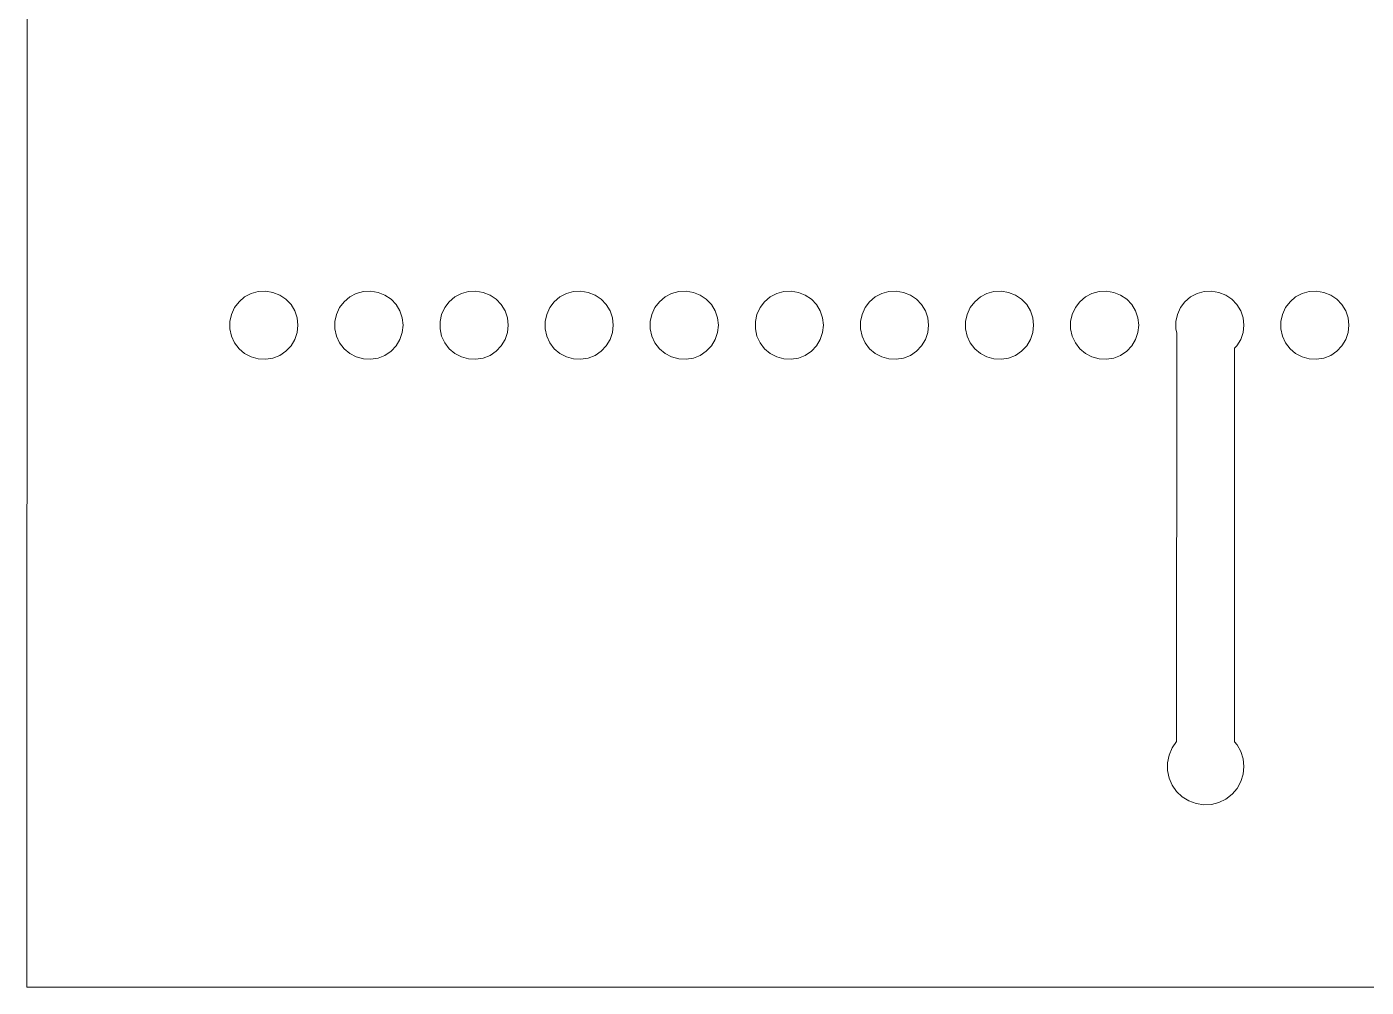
# Model space of a CAD drawing. Header units: millimetres. Extents: x 0.3 to 80.4, y 23.4 to 70.1.
# Drawn here: x 0.34 to 32.71, y 23.41 to 46.63 of the extents above; entities that cross this region are included whole.
import ezdxf

# ---------------------------------------------------------------- set-up
doc = ezdxf.new("R2010")
doc.units = ezdxf.units.MM
doc.header["$MEASUREMENT"] = 0
doc.layers.add('boardoutline', color=7, linetype='Continuous')

msp = doc.modelspace()

# ---------------------------------------------------------------- linework, layer by layer
at = {"layer": 'boardoutline', "color": 250, "lineweight": 20}
for points, knots in [([(0.3531, 70.1469), (0.3531, 70.1469), (80.3531, 70.1469), (80.3531, 70.1469), (80.3531, 70.1469), (80.3531, 23.4109), (80.3531, 23.4109), (80.3531, 23.4109), (0.3531, 23.4109), (0.3531, 23.4109), (0.3531, 23.4109), (0.3379, 23.4109), (0.3379, 23.4109), (0.3379, 23.4109), (0.3531, 70.1469), (0.3531, 70.1469)], [0, 0, 0, 0, 0.2, 0.2, 0.2, 0.4, 0.4, 0.4, 0.6, 0.6, 0.6, 0.8, 0.8, 0.8, 1, 1, 1, 1]), ([(6.8156, 39.7595), (6.8156, 39.7595), (6.8726, 39.5903), (6.8726, 39.5903), (6.8726, 39.5903), (6.8919, 39.4129), (6.8919, 39.4129), (6.8919, 39.4129), (6.8726, 39.2354), (6.8726, 39.2354), (6.8726, 39.2354), (6.8156, 39.0663), (6.8156, 39.0663), (6.8156, 39.0663), (6.7236, 38.9134), (6.7236, 38.9134), (6.7236, 38.9134), (6.6008, 38.7838), (6.6008, 38.7838), (6.6008, 38.7838), (6.4531, 38.6836), (6.4531, 38.6836), (6.4531, 38.6836), (6.2873, 38.6176), (6.2873, 38.6176), (6.2873, 38.6176), (6.1112, 38.5887), (6.1112, 38.5887), (6.1112, 38.5887), (5.933, 38.5984), (5.933, 38.5984), (5.933, 38.5984), (5.761, 38.6461), (5.761, 38.6461), (5.761, 38.6461), (5.6033, 38.7297), (5.6033, 38.7297), (5.6033, 38.7297), (5.4673, 38.8453), (5.4673, 38.8453), (5.4673, 38.8453), (5.3592, 38.9873), (5.3592, 38.9873), (5.3592, 38.9873), (5.2843, 39.1493), (5.2843, 39.1493), (5.2843, 39.1493), (5.2459, 39.3236), (5.2459, 39.3236), (5.2459, 39.3236), (5.2459, 39.5021), (5.2459, 39.5021), (5.2459, 39.5021), (5.2843, 39.6764), (5.2843, 39.6764), (5.2843, 39.6764), (5.3592, 39.8384), (5.3592, 39.8384), (5.3592, 39.8384), (5.4673, 39.9805), (5.4673, 39.9805), (5.4673, 39.9805), (5.6033, 40.0961), (5.6033, 40.0961), (5.6033, 40.0961), (5.761, 40.1797), (5.761, 40.1797), (5.761, 40.1797), (5.933, 40.2274), (5.933, 40.2274), (5.933, 40.2274), (6.1112, 40.2371), (6.1112, 40.2371), (6.1112, 40.2371), (6.2873, 40.2082), (6.2873, 40.2082), (6.2873, 40.2082), (6.4531, 40.1421), (6.4531, 40.1421), (6.4531, 40.1421), (6.6008, 40.042), (6.6008, 40.042), (6.6008, 40.042), (6.7236, 39.9124), (6.7236, 39.9124), (6.7236, 39.9124), (6.8156, 39.7595), (6.8156, 39.7595)], [0, 0, 0, 0, 0.0344828, 0.0344828, 0.0344828, 0.0689655, 0.0689655, 0.0689655, 0.1034483, 0.1034483, 0.1034483, 0.137931, 0.137931, 0.137931, 0.1724138, 0.1724138, 0.1724138, 0.2068966, 0.2068966, 0.2068966, 0.2413793, 0.2413793, 0.2413793, 0.2758621, 0.2758621, 0.2758621, 0.3103448, 0.3103448, 0.3103448, 0.3448276, 0.3448276, 0.3448276, 0.3793103, 0.3793103, 0.3793103, 0.4137931, 0.4137931, 0.4137931, 0.4482759, 0.4482759, 0.4482759, 0.4827586, 0.4827586, 0.4827586, 0.5172414, 0.5172414, 0.5172414, 0.5517241, 0.5517241, 0.5517241, 0.5862069, 0.5862069, 0.5862069, 0.6206897, 0.6206897, 0.6206897, 0.6551724, 0.6551724, 0.6551724, 0.6896552, 0.6896552, 0.6896552, 0.7241379, 0.7241379, 0.7241379, 0.7586207, 0.7586207, 0.7586207, 0.7931034, 0.7931034, 0.7931034, 0.8275862, 0.8275862, 0.8275862, 0.862069, 0.862069, 0.862069, 0.8965517, 0.8965517, 0.8965517, 0.9310345, 0.9310345, 0.9310345, 0.9655172, 0.9655172, 0.9655172, 1, 1, 1, 1]), ([(9.3556, 39.7595), (9.3556, 39.7595), (9.4126, 39.5903), (9.4126, 39.5903), (9.4126, 39.5903), (9.4319, 39.4129), (9.4319, 39.4129), (9.4319, 39.4129), (9.4126, 39.2354), (9.4126, 39.2354), (9.4126, 39.2354), (9.3556, 39.0663), (9.3556, 39.0663), (9.3556, 39.0663), (9.2636, 38.9134), (9.2636, 38.9134), (9.2636, 38.9134), (9.1408, 38.7838), (9.1408, 38.7838), (9.1408, 38.7838), (8.9931, 38.6836), (8.9931, 38.6836), (8.9931, 38.6836), (8.8273, 38.6176), (8.8273, 38.6176), (8.8273, 38.6176), (8.6512, 38.5887), (8.6512, 38.5887), (8.6512, 38.5887), (8.473, 38.5984), (8.473, 38.5984), (8.473, 38.5984), (8.301, 38.6461), (8.301, 38.6461), (8.301, 38.6461), (8.1433, 38.7297), (8.1433, 38.7297), (8.1433, 38.7297), (8.0073, 38.8453), (8.0073, 38.8453), (8.0073, 38.8453), (7.8992, 38.9873), (7.8992, 38.9873), (7.8992, 38.9873), (7.8243, 39.1493), (7.8243, 39.1493), (7.8243, 39.1493), (7.7859, 39.3236), (7.7859, 39.3236), (7.7859, 39.3236), (7.7859, 39.5021), (7.7859, 39.5021), (7.7859, 39.5021), (7.8243, 39.6764), (7.8243, 39.6764), (7.8243, 39.6764), (7.8992, 39.8384), (7.8992, 39.8384), (7.8992, 39.8384), (8.0073, 39.9805), (8.0073, 39.9805), (8.0073, 39.9805), (8.1433, 40.0961), (8.1433, 40.0961), (8.1433, 40.0961), (8.301, 40.1797), (8.301, 40.1797), (8.301, 40.1797), (8.473, 40.2274), (8.473, 40.2274), (8.473, 40.2274), (8.6512, 40.2371), (8.6512, 40.2371), (8.6512, 40.2371), (8.8273, 40.2082), (8.8273, 40.2082), (8.8273, 40.2082), (8.9931, 40.1421), (8.9931, 40.1421), (8.9931, 40.1421), (9.1408, 40.042), (9.1408, 40.042), (9.1408, 40.042), (9.2636, 39.9124), (9.2636, 39.9124), (9.2636, 39.9124), (9.3556, 39.7595), (9.3556, 39.7595)], [0, 0, 0, 0, 0.0344828, 0.0344828, 0.0344828, 0.0689655, 0.0689655, 0.0689655, 0.1034483, 0.1034483, 0.1034483, 0.137931, 0.137931, 0.137931, 0.1724138, 0.1724138, 0.1724138, 0.2068966, 0.2068966, 0.2068966, 0.2413793, 0.2413793, 0.2413793, 0.2758621, 0.2758621, 0.2758621, 0.3103448, 0.3103448, 0.3103448, 0.3448276, 0.3448276, 0.3448276, 0.3793103, 0.3793103, 0.3793103, 0.4137931, 0.4137931, 0.4137931, 0.4482759, 0.4482759, 0.4482759, 0.4827586, 0.4827586, 0.4827586, 0.5172414, 0.5172414, 0.5172414, 0.5517241, 0.5517241, 0.5517241, 0.5862069, 0.5862069, 0.5862069, 0.6206897, 0.6206897, 0.6206897, 0.6551724, 0.6551724, 0.6551724, 0.6896552, 0.6896552, 0.6896552, 0.7241379, 0.7241379, 0.7241379, 0.7586207, 0.7586207, 0.7586207, 0.7931034, 0.7931034, 0.7931034, 0.8275862, 0.8275862, 0.8275862, 0.862069, 0.862069, 0.862069, 0.8965517, 0.8965517, 0.8965517, 0.9310345, 0.9310345, 0.9310345, 0.9655172, 0.9655172, 0.9655172, 1, 1, 1, 1]), ([(11.8956, 39.7595), (11.8956, 39.7595), (11.9526, 39.5903), (11.9526, 39.5903), (11.9526, 39.5903), (11.9719, 39.4129), (11.9719, 39.4129), (11.9719, 39.4129), (11.9526, 39.2354), (11.9526, 39.2354), (11.9526, 39.2354), (11.8956, 39.0663), (11.8956, 39.0663), (11.8956, 39.0663), (11.8036, 38.9134), (11.8036, 38.9134), (11.8036, 38.9134), (11.6809, 38.7838), (11.6809, 38.7838), (11.6809, 38.7838), (11.5331, 38.6836), (11.5331, 38.6836), (11.5331, 38.6836), (11.3673, 38.6176), (11.3673, 38.6176), (11.3673, 38.6176), (11.1912, 38.5887), (11.1912, 38.5887), (11.1912, 38.5887), (11.013, 38.5984), (11.013, 38.5984), (11.013, 38.5984), (10.841, 38.6461), (10.841, 38.6461), (10.841, 38.6461), (10.6833, 38.7297), (10.6833, 38.7297), (10.6833, 38.7297), (10.5473, 38.8453), (10.5473, 38.8453), (10.5473, 38.8453), (10.4393, 38.9873), (10.4393, 38.9873), (10.4393, 38.9873), (10.3643, 39.1493), (10.3643, 39.1493), (10.3643, 39.1493), (10.3259, 39.3236), (10.3259, 39.3236), (10.3259, 39.3236), (10.3259, 39.5021), (10.3259, 39.5021), (10.3259, 39.5021), (10.3643, 39.6764), (10.3643, 39.6764), (10.3643, 39.6764), (10.4393, 39.8384), (10.4393, 39.8384), (10.4393, 39.8384), (10.5473, 39.9805), (10.5473, 39.9805), (10.5473, 39.9805), (10.6833, 40.0961), (10.6833, 40.0961), (10.6833, 40.0961), (10.841, 40.1797), (10.841, 40.1797), (10.841, 40.1797), (11.013, 40.2274), (11.013, 40.2274), (11.013, 40.2274), (11.1912, 40.2371), (11.1912, 40.2371), (11.1912, 40.2371), (11.3673, 40.2082), (11.3673, 40.2082), (11.3673, 40.2082), (11.5331, 40.1421), (11.5331, 40.1421), (11.5331, 40.1421), (11.6809, 40.042), (11.6809, 40.042), (11.6809, 40.042), (11.8036, 39.9124), (11.8036, 39.9124), (11.8036, 39.9124), (11.8956, 39.7595), (11.8956, 39.7595)], [0, 0, 0, 0, 0.0344828, 0.0344828, 0.0344828, 0.0689655, 0.0689655, 0.0689655, 0.1034483, 0.1034483, 0.1034483, 0.137931, 0.137931, 0.137931, 0.1724138, 0.1724138, 0.1724138, 0.2068966, 0.2068966, 0.2068966, 0.2413793, 0.2413793, 0.2413793, 0.2758621, 0.2758621, 0.2758621, 0.3103448, 0.3103448, 0.3103448, 0.3448276, 0.3448276, 0.3448276, 0.3793103, 0.3793103, 0.3793103, 0.4137931, 0.4137931, 0.4137931, 0.4482759, 0.4482759, 0.4482759, 0.4827586, 0.4827586, 0.4827586, 0.5172414, 0.5172414, 0.5172414, 0.5517241, 0.5517241, 0.5517241, 0.5862069, 0.5862069, 0.5862069, 0.6206897, 0.6206897, 0.6206897, 0.6551724, 0.6551724, 0.6551724, 0.6896552, 0.6896552, 0.6896552, 0.7241379, 0.7241379, 0.7241379, 0.7586207, 0.7586207, 0.7586207, 0.7931034, 0.7931034, 0.7931034, 0.8275862, 0.8275862, 0.8275862, 0.862069, 0.862069, 0.862069, 0.8965517, 0.8965517, 0.8965517, 0.9310345, 0.9310345, 0.9310345, 0.9655172, 0.9655172, 0.9655172, 1, 1, 1, 1]), ([(14.4356, 39.7595), (14.4356, 39.7595), (14.4926, 39.5903), (14.4926, 39.5903), (14.4926, 39.5903), (14.5119, 39.4129), (14.5119, 39.4129), (14.5119, 39.4129), (14.4926, 39.2354), (14.4926, 39.2354), (14.4926, 39.2354), (14.4356, 39.0663), (14.4356, 39.0663), (14.4356, 39.0663), (14.3436, 38.9134), (14.3436, 38.9134), (14.3436, 38.9134), (14.2209, 38.7838), (14.2209, 38.7838), (14.2209, 38.7838), (14.0731, 38.6836), (14.0731, 38.6836), (14.0731, 38.6836), (13.9073, 38.6176), (13.9073, 38.6176), (13.9073, 38.6176), (13.7312, 38.5887), (13.7312, 38.5887), (13.7312, 38.5887), (13.553, 38.5984), (13.553, 38.5984), (13.553, 38.5984), (13.381, 38.6461), (13.381, 38.6461), (13.381, 38.6461), (13.2233, 38.7297), (13.2233, 38.7297), (13.2233, 38.7297), (13.0873, 38.8453), (13.0873, 38.8453), (13.0873, 38.8453), (12.9793, 38.9873), (12.9793, 38.9873), (12.9793, 38.9873), (12.9043, 39.1493), (12.9043, 39.1493), (12.9043, 39.1493), (12.8659, 39.3236), (12.8659, 39.3236), (12.8659, 39.3236), (12.8659, 39.5021), (12.8659, 39.5021), (12.8659, 39.5021), (12.9043, 39.6764), (12.9043, 39.6764), (12.9043, 39.6764), (12.9793, 39.8384), (12.9793, 39.8384), (12.9793, 39.8384), (13.0873, 39.9805), (13.0873, 39.9805), (13.0873, 39.9805), (13.2233, 40.0961), (13.2233, 40.0961), (13.2233, 40.0961), (13.381, 40.1797), (13.381, 40.1797), (13.381, 40.1797), (13.553, 40.2274), (13.553, 40.2274), (13.553, 40.2274), (13.7312, 40.2371), (13.7312, 40.2371), (13.7312, 40.2371), (13.9073, 40.2082), (13.9073, 40.2082), (13.9073, 40.2082), (14.0731, 40.1421), (14.0731, 40.1421), (14.0731, 40.1421), (14.2209, 40.042), (14.2209, 40.042), (14.2209, 40.042), (14.3436, 39.9124), (14.3436, 39.9124), (14.3436, 39.9124), (14.4356, 39.7595), (14.4356, 39.7595)], [0, 0, 0, 0, 0.0344828, 0.0344828, 0.0344828, 0.0689655, 0.0689655, 0.0689655, 0.1034483, 0.1034483, 0.1034483, 0.137931, 0.137931, 0.137931, 0.1724138, 0.1724138, 0.1724138, 0.2068966, 0.2068966, 0.2068966, 0.2413793, 0.2413793, 0.2413793, 0.2758621, 0.2758621, 0.2758621, 0.3103448, 0.3103448, 0.3103448, 0.3448276, 0.3448276, 0.3448276, 0.3793103, 0.3793103, 0.3793103, 0.4137931, 0.4137931, 0.4137931, 0.4482759, 0.4482759, 0.4482759, 0.4827586, 0.4827586, 0.4827586, 0.5172414, 0.5172414, 0.5172414, 0.5517241, 0.5517241, 0.5517241, 0.5862069, 0.5862069, 0.5862069, 0.6206897, 0.6206897, 0.6206897, 0.6551724, 0.6551724, 0.6551724, 0.6896552, 0.6896552, 0.6896552, 0.7241379, 0.7241379, 0.7241379, 0.7586207, 0.7586207, 0.7586207, 0.7931034, 0.7931034, 0.7931034, 0.8275862, 0.8275862, 0.8275862, 0.862069, 0.862069, 0.862069, 0.8965517, 0.8965517, 0.8965517, 0.9310345, 0.9310345, 0.9310345, 0.9655172, 0.9655172, 0.9655172, 1, 1, 1, 1]), ([(16.9756, 39.7595), (16.9756, 39.7595), (17.0326, 39.5903), (17.0326, 39.5903), (17.0326, 39.5903), (17.0519, 39.4129), (17.0519, 39.4129), (17.0519, 39.4129), (17.0326, 39.2354), (17.0326, 39.2354), (17.0326, 39.2354), (16.9756, 39.0663), (16.9756, 39.0663), (16.9756, 39.0663), (16.8836, 38.9134), (16.8836, 38.9134), (16.8836, 38.9134), (16.7609, 38.7838), (16.7609, 38.7838), (16.7609, 38.7838), (16.6131, 38.6836), (16.6131, 38.6836), (16.6131, 38.6836), (16.4473, 38.6176), (16.4473, 38.6176), (16.4473, 38.6176), (16.2712, 38.5887), (16.2712, 38.5887), (16.2712, 38.5887), (16.093, 38.5984), (16.093, 38.5984), (16.093, 38.5984), (15.921, 38.6461), (15.921, 38.6461), (15.921, 38.6461), (15.7633, 38.7297), (15.7633, 38.7297), (15.7633, 38.7297), (15.6273, 38.8453), (15.6273, 38.8453), (15.6273, 38.8453), (15.5193, 38.9873), (15.5193, 38.9873), (15.5193, 38.9873), (15.4443, 39.1493), (15.4443, 39.1493), (15.4443, 39.1493), (15.406, 39.3236), (15.406, 39.3236), (15.406, 39.3236), (15.406, 39.5021), (15.406, 39.5021), (15.406, 39.5021), (15.4443, 39.6764), (15.4443, 39.6764), (15.4443, 39.6764), (15.5193, 39.8384), (15.5193, 39.8384), (15.5193, 39.8384), (15.6273, 39.9805), (15.6273, 39.9805), (15.6273, 39.9805), (15.7633, 40.0961), (15.7633, 40.0961), (15.7633, 40.0961), (15.921, 40.1797), (15.921, 40.1797), (15.921, 40.1797), (16.093, 40.2274), (16.093, 40.2274), (16.093, 40.2274), (16.2712, 40.2371), (16.2712, 40.2371), (16.2712, 40.2371), (16.4473, 40.2082), (16.4473, 40.2082), (16.4473, 40.2082), (16.6131, 40.1421), (16.6131, 40.1421), (16.6131, 40.1421), (16.7609, 40.042), (16.7609, 40.042), (16.7609, 40.042), (16.8836, 39.9124), (16.8836, 39.9124), (16.8836, 39.9124), (16.9756, 39.7595), (16.9756, 39.7595)], [0, 0, 0, 0, 0.0344828, 0.0344828, 0.0344828, 0.0689655, 0.0689655, 0.0689655, 0.1034483, 0.1034483, 0.1034483, 0.137931, 0.137931, 0.137931, 0.1724138, 0.1724138, 0.1724138, 0.2068966, 0.2068966, 0.2068966, 0.2413793, 0.2413793, 0.2413793, 0.2758621, 0.2758621, 0.2758621, 0.3103448, 0.3103448, 0.3103448, 0.3448276, 0.3448276, 0.3448276, 0.3793103, 0.3793103, 0.3793103, 0.4137931, 0.4137931, 0.4137931, 0.4482759, 0.4482759, 0.4482759, 0.4827586, 0.4827586, 0.4827586, 0.5172414, 0.5172414, 0.5172414, 0.5517241, 0.5517241, 0.5517241, 0.5862069, 0.5862069, 0.5862069, 0.6206897, 0.6206897, 0.6206897, 0.6551724, 0.6551724, 0.6551724, 0.6896552, 0.6896552, 0.6896552, 0.7241379, 0.7241379, 0.7241379, 0.7586207, 0.7586207, 0.7586207, 0.7931034, 0.7931034, 0.7931034, 0.8275862, 0.8275862, 0.8275862, 0.862069, 0.862069, 0.862069, 0.8965517, 0.8965517, 0.8965517, 0.9310345, 0.9310345, 0.9310345, 0.9655172, 0.9655172, 0.9655172, 1, 1, 1, 1]), ([(19.5156, 39.7595), (19.5156, 39.7595), (19.5726, 39.5903), (19.5726, 39.5903), (19.5726, 39.5903), (19.5919, 39.4129), (19.5919, 39.4129), (19.5919, 39.4129), (19.5726, 39.2354), (19.5726, 39.2354), (19.5726, 39.2354), (19.5156, 39.0663), (19.5156, 39.0663), (19.5156, 39.0663), (19.4236, 38.9134), (19.4236, 38.9134), (19.4236, 38.9134), (19.3009, 38.7838), (19.3009, 38.7838), (19.3009, 38.7838), (19.1531, 38.6836), (19.1531, 38.6836), (19.1531, 38.6836), (18.9873, 38.6176), (18.9873, 38.6176), (18.9873, 38.6176), (18.8112, 38.5887), (18.8112, 38.5887), (18.8112, 38.5887), (18.633, 38.5984), (18.633, 38.5984), (18.633, 38.5984), (18.461, 38.6461), (18.461, 38.6461), (18.461, 38.6461), (18.3033, 38.7297), (18.3033, 38.7297), (18.3033, 38.7297), (18.1673, 38.8453), (18.1673, 38.8453), (18.1673, 38.8453), (18.0593, 38.9873), (18.0593, 38.9873), (18.0593, 38.9873), (17.9843, 39.1493), (17.9843, 39.1493), (17.9843, 39.1493), (17.946, 39.3236), (17.946, 39.3236), (17.946, 39.3236), (17.946, 39.5021), (17.946, 39.5021), (17.946, 39.5021), (17.9843, 39.6764), (17.9843, 39.6764), (17.9843, 39.6764), (18.0593, 39.8384), (18.0593, 39.8384), (18.0593, 39.8384), (18.1673, 39.9805), (18.1673, 39.9805), (18.1673, 39.9805), (18.3033, 40.0961), (18.3033, 40.0961), (18.3033, 40.0961), (18.461, 40.1797), (18.461, 40.1797), (18.461, 40.1797), (18.633, 40.2274), (18.633, 40.2274), (18.633, 40.2274), (18.8112, 40.2371), (18.8112, 40.2371), (18.8112, 40.2371), (18.9873, 40.2082), (18.9873, 40.2082), (18.9873, 40.2082), (19.1531, 40.1421), (19.1531, 40.1421), (19.1531, 40.1421), (19.3009, 40.042), (19.3009, 40.042), (19.3009, 40.042), (19.4236, 39.9124), (19.4236, 39.9124), (19.4236, 39.9124), (19.5156, 39.7595), (19.5156, 39.7595)], [0, 0, 0, 0, 0.0344828, 0.0344828, 0.0344828, 0.0689655, 0.0689655, 0.0689655, 0.1034483, 0.1034483, 0.1034483, 0.137931, 0.137931, 0.137931, 0.1724138, 0.1724138, 0.1724138, 0.2068966, 0.2068966, 0.2068966, 0.2413793, 0.2413793, 0.2413793, 0.2758621, 0.2758621, 0.2758621, 0.3103448, 0.3103448, 0.3103448, 0.3448276, 0.3448276, 0.3448276, 0.3793103, 0.3793103, 0.3793103, 0.4137931, 0.4137931, 0.4137931, 0.4482759, 0.4482759, 0.4482759, 0.4827586, 0.4827586, 0.4827586, 0.5172414, 0.5172414, 0.5172414, 0.5517241, 0.5517241, 0.5517241, 0.5862069, 0.5862069, 0.5862069, 0.6206897, 0.6206897, 0.6206897, 0.6551724, 0.6551724, 0.6551724, 0.6896552, 0.6896552, 0.6896552, 0.7241379, 0.7241379, 0.7241379, 0.7586207, 0.7586207, 0.7586207, 0.7931034, 0.7931034, 0.7931034, 0.8275862, 0.8275862, 0.8275862, 0.862069, 0.862069, 0.862069, 0.8965517, 0.8965517, 0.8965517, 0.9310345, 0.9310345, 0.9310345, 0.9655172, 0.9655172, 0.9655172, 1, 1, 1, 1]), ([(22.0556, 39.7595), (22.0556, 39.7595), (22.1126, 39.5903), (22.1126, 39.5903), (22.1126, 39.5903), (22.1319, 39.4129), (22.1319, 39.4129), (22.1319, 39.4129), (22.1126, 39.2354), (22.1126, 39.2354), (22.1126, 39.2354), (22.0556, 39.0663), (22.0556, 39.0663), (22.0556, 39.0663), (21.9636, 38.9134), (21.9636, 38.9134), (21.9636, 38.9134), (21.8409, 38.7838), (21.8409, 38.7838), (21.8409, 38.7838), (21.6931, 38.6836), (21.6931, 38.6836), (21.6931, 38.6836), (21.5273, 38.6176), (21.5273, 38.6176), (21.5273, 38.6176), (21.3512, 38.5887), (21.3512, 38.5887), (21.3512, 38.5887), (21.173, 38.5984), (21.173, 38.5984), (21.173, 38.5984), (21.001, 38.6461), (21.001, 38.6461), (21.001, 38.6461), (20.8433, 38.7297), (20.8433, 38.7297), (20.8433, 38.7297), (20.7073, 38.8453), (20.7073, 38.8453), (20.7073, 38.8453), (20.5993, 38.9873), (20.5993, 38.9873), (20.5993, 38.9873), (20.5243, 39.1493), (20.5243, 39.1493), (20.5243, 39.1493), (20.486, 39.3236), (20.486, 39.3236), (20.486, 39.3236), (20.486, 39.5021), (20.486, 39.5021), (20.486, 39.5021), (20.5243, 39.6764), (20.5243, 39.6764), (20.5243, 39.6764), (20.5993, 39.8384), (20.5993, 39.8384), (20.5993, 39.8384), (20.7073, 39.9805), (20.7073, 39.9805), (20.7073, 39.9805), (20.8433, 40.0961), (20.8433, 40.0961), (20.8433, 40.0961), (21.001, 40.1797), (21.001, 40.1797), (21.001, 40.1797), (21.173, 40.2274), (21.173, 40.2274), (21.173, 40.2274), (21.3512, 40.2371), (21.3512, 40.2371), (21.3512, 40.2371), (21.5273, 40.2082), (21.5273, 40.2082), (21.5273, 40.2082), (21.6931, 40.1421), (21.6931, 40.1421), (21.6931, 40.1421), (21.8409, 40.042), (21.8409, 40.042), (21.8409, 40.042), (21.9636, 39.9124), (21.9636, 39.9124), (21.9636, 39.9124), (22.0556, 39.7595), (22.0556, 39.7595)], [0, 0, 0, 0, 0.0344828, 0.0344828, 0.0344828, 0.0689655, 0.0689655, 0.0689655, 0.1034483, 0.1034483, 0.1034483, 0.137931, 0.137931, 0.137931, 0.1724138, 0.1724138, 0.1724138, 0.2068966, 0.2068966, 0.2068966, 0.2413793, 0.2413793, 0.2413793, 0.2758621, 0.2758621, 0.2758621, 0.3103448, 0.3103448, 0.3103448, 0.3448276, 0.3448276, 0.3448276, 0.3793103, 0.3793103, 0.3793103, 0.4137931, 0.4137931, 0.4137931, 0.4482759, 0.4482759, 0.4482759, 0.4827586, 0.4827586, 0.4827586, 0.5172414, 0.5172414, 0.5172414, 0.5517241, 0.5517241, 0.5517241, 0.5862069, 0.5862069, 0.5862069, 0.6206897, 0.6206897, 0.6206897, 0.6551724, 0.6551724, 0.6551724, 0.6896552, 0.6896552, 0.6896552, 0.7241379, 0.7241379, 0.7241379, 0.7586207, 0.7586207, 0.7586207, 0.7931034, 0.7931034, 0.7931034, 0.8275862, 0.8275862, 0.8275862, 0.862069, 0.862069, 0.862069, 0.8965517, 0.8965517, 0.8965517, 0.9310345, 0.9310345, 0.9310345, 0.9655172, 0.9655172, 0.9655172, 1, 1, 1, 1]), ([(24.5956, 39.7595), (24.5956, 39.7595), (24.6526, 39.5903), (24.6526, 39.5903), (24.6526, 39.5903), (24.6719, 39.4129), (24.6719, 39.4129), (24.6719, 39.4129), (24.6526, 39.2354), (24.6526, 39.2354), (24.6526, 39.2354), (24.5956, 39.0663), (24.5956, 39.0663), (24.5956, 39.0663), (24.5036, 38.9134), (24.5036, 38.9134), (24.5036, 38.9134), (24.3809, 38.7838), (24.3809, 38.7838), (24.3809, 38.7838), (24.2332, 38.6836), (24.2332, 38.6836), (24.2332, 38.6836), (24.0673, 38.6176), (24.0673, 38.6176), (24.0673, 38.6176), (23.8912, 38.5887), (23.8912, 38.5887), (23.8912, 38.5887), (23.713, 38.5984), (23.713, 38.5984), (23.713, 38.5984), (23.541, 38.6461), (23.541, 38.6461), (23.541, 38.6461), (23.3833, 38.7297), (23.3833, 38.7297), (23.3833, 38.7297), (23.2473, 38.8453), (23.2473, 38.8453), (23.2473, 38.8453), (23.1393, 38.9873), (23.1393, 38.9873), (23.1393, 38.9873), (23.0643, 39.1493), (23.0643, 39.1493), (23.0643, 39.1493), (23.026, 39.3236), (23.026, 39.3236), (23.026, 39.3236), (23.026, 39.5021), (23.026, 39.5021), (23.026, 39.5021), (23.0643, 39.6764), (23.0643, 39.6764), (23.0643, 39.6764), (23.1393, 39.8384), (23.1393, 39.8384), (23.1393, 39.8384), (23.2473, 39.9805), (23.2473, 39.9805), (23.2473, 39.9805), (23.3833, 40.0961), (23.3833, 40.0961), (23.3833, 40.0961), (23.541, 40.1797), (23.541, 40.1797), (23.541, 40.1797), (23.713, 40.2274), (23.713, 40.2274), (23.713, 40.2274), (23.8912, 40.2371), (23.8912, 40.2371), (23.8912, 40.2371), (24.0673, 40.2082), (24.0673, 40.2082), (24.0673, 40.2082), (24.2332, 40.1421), (24.2332, 40.1421), (24.2332, 40.1421), (24.3809, 40.042), (24.3809, 40.042), (24.3809, 40.042), (24.5036, 39.9124), (24.5036, 39.9124), (24.5036, 39.9124), (24.5956, 39.7595), (24.5956, 39.7595)], [0, 0, 0, 0, 0.0344828, 0.0344828, 0.0344828, 0.0689655, 0.0689655, 0.0689655, 0.1034483, 0.1034483, 0.1034483, 0.137931, 0.137931, 0.137931, 0.1724138, 0.1724138, 0.1724138, 0.2068966, 0.2068966, 0.2068966, 0.2413793, 0.2413793, 0.2413793, 0.2758621, 0.2758621, 0.2758621, 0.3103448, 0.3103448, 0.3103448, 0.3448276, 0.3448276, 0.3448276, 0.3793103, 0.3793103, 0.3793103, 0.4137931, 0.4137931, 0.4137931, 0.4482759, 0.4482759, 0.4482759, 0.4827586, 0.4827586, 0.4827586, 0.5172414, 0.5172414, 0.5172414, 0.5517241, 0.5517241, 0.5517241, 0.5862069, 0.5862069, 0.5862069, 0.6206897, 0.6206897, 0.6206897, 0.6551724, 0.6551724, 0.6551724, 0.6896552, 0.6896552, 0.6896552, 0.7241379, 0.7241379, 0.7241379, 0.7586207, 0.7586207, 0.7586207, 0.7931034, 0.7931034, 0.7931034, 0.8275862, 0.8275862, 0.8275862, 0.862069, 0.862069, 0.862069, 0.8965517, 0.8965517, 0.8965517, 0.9310345, 0.9310345, 0.9310345, 0.9655172, 0.9655172, 0.9655172, 1, 1, 1, 1]), ([(27.1356, 39.7595), (27.1356, 39.7595), (27.1926, 39.5903), (27.1926, 39.5903), (27.1926, 39.5903), (27.2119, 39.4129), (27.2119, 39.4129), (27.2119, 39.4129), (27.1926, 39.2354), (27.1926, 39.2354), (27.1926, 39.2354), (27.1356, 39.0663), (27.1356, 39.0663), (27.1356, 39.0663), (27.0436, 38.9134), (27.0436, 38.9134), (27.0436, 38.9134), (26.9209, 38.7838), (26.9209, 38.7838), (26.9209, 38.7838), (26.7732, 38.6836), (26.7732, 38.6836), (26.7732, 38.6836), (26.6074, 38.6176), (26.6074, 38.6176), (26.6074, 38.6176), (26.4312, 38.5887), (26.4312, 38.5887), (26.4312, 38.5887), (26.253, 38.5984), (26.253, 38.5984), (26.253, 38.5984), (26.081, 38.6461), (26.081, 38.6461), (26.081, 38.6461), (25.9233, 38.7297), (25.9233, 38.7297), (25.9233, 38.7297), (25.7873, 38.8453), (25.7873, 38.8453), (25.7873, 38.8453), (25.6793, 38.9873), (25.6793, 38.9873), (25.6793, 38.9873), (25.6043, 39.1493), (25.6043, 39.1493), (25.6043, 39.1493), (25.566, 39.3236), (25.566, 39.3236), (25.566, 39.3236), (25.566, 39.5021), (25.566, 39.5021), (25.566, 39.5021), (25.6043, 39.6764), (25.6043, 39.6764), (25.6043, 39.6764), (25.6793, 39.8384), (25.6793, 39.8384), (25.6793, 39.8384), (25.7873, 39.9805), (25.7873, 39.9805), (25.7873, 39.9805), (25.9233, 40.0961), (25.9233, 40.0961), (25.9233, 40.0961), (26.081, 40.1797), (26.081, 40.1797), (26.081, 40.1797), (26.253, 40.2274), (26.253, 40.2274), (26.253, 40.2274), (26.4312, 40.2371), (26.4312, 40.2371), (26.4312, 40.2371), (26.6074, 40.2082), (26.6074, 40.2082), (26.6074, 40.2082), (26.7732, 40.1421), (26.7732, 40.1421), (26.7732, 40.1421), (26.9209, 40.042), (26.9209, 40.042), (26.9209, 40.042), (27.0436, 39.9124), (27.0436, 39.9124), (27.0436, 39.9124), (27.1356, 39.7595), (27.1356, 39.7595)], [0, 0, 0, 0, 0.0344828, 0.0344828, 0.0344828, 0.0689655, 0.0689655, 0.0689655, 0.1034483, 0.1034483, 0.1034483, 0.137931, 0.137931, 0.137931, 0.1724138, 0.1724138, 0.1724138, 0.2068966, 0.2068966, 0.2068966, 0.2413793, 0.2413793, 0.2413793, 0.2758621, 0.2758621, 0.2758621, 0.3103448, 0.3103448, 0.3103448, 0.3448276, 0.3448276, 0.3448276, 0.3793103, 0.3793103, 0.3793103, 0.4137931, 0.4137931, 0.4137931, 0.4482759, 0.4482759, 0.4482759, 0.4827586, 0.4827586, 0.4827586, 0.5172414, 0.5172414, 0.5172414, 0.5517241, 0.5517241, 0.5517241, 0.5862069, 0.5862069, 0.5862069, 0.6206897, 0.6206897, 0.6206897, 0.6551724, 0.6551724, 0.6551724, 0.6896552, 0.6896552, 0.6896552, 0.7241379, 0.7241379, 0.7241379, 0.7586207, 0.7586207, 0.7586207, 0.7931034, 0.7931034, 0.7931034, 0.8275862, 0.8275862, 0.8275862, 0.862069, 0.862069, 0.862069, 0.8965517, 0.8965517, 0.8965517, 0.9310345, 0.9310345, 0.9310345, 0.9655172, 0.9655172, 0.9655172, 1, 1, 1, 1]), ([(29.7346, 28.9311), (29.7346, 28.9311), (29.7535, 28.7449), (29.7535, 28.7449), (29.7535, 28.7449), (29.7346, 28.5587), (29.7346, 28.5587), (29.7346, 28.5587), (29.6785, 28.3801), (29.6785, 28.3801), (29.6785, 28.3801), (29.5877, 28.2164), (29.5877, 28.2164), (29.5877, 28.2164), (29.4658, 28.0744), (29.4658, 28.0744), (29.4658, 28.0744), (29.3178, 27.9599), (29.3178, 27.9599), (29.3178, 27.9599), (29.1498, 27.8774), (29.1498, 27.8774), (29.1498, 27.8774), (28.9686, 27.8305), (28.9686, 27.8305), (28.9686, 27.8305), (28.7816, 27.821), (28.7816, 27.821), (28.7816, 27.821), (28.5966, 27.8494), (28.5966, 27.8494), (28.5966, 27.8494), (28.4211, 27.9144), (28.4211, 27.9144), (28.4211, 27.9144), (28.2623, 28.0134), (28.2623, 28.0134), (28.2623, 28.0134), (28.1266, 28.1423), (28.1266, 28.1423), (28.1266, 28.1423), (28.0197, 28.296), (28.0197, 28.296), (28.0197, 28.296), (27.9459, 28.468), (27.9459, 28.468), (27.9459, 28.468), (27.9082, 28.6513), (27.9082, 28.6513), (27.9082, 28.6513), (27.9082, 28.8384), (27.9082, 28.8384), (27.9082, 28.8384), (27.9459, 29.0218), (27.9459, 29.0218), (27.9459, 29.0218), (28.0197, 29.1938), (28.0197, 29.1938), (28.0197, 29.1938), (28.1275, 29.3483), (28.1275, 29.3483), (28.1275, 29.3483), (28.1285, 39.2212), (28.1285, 39.2212), (28.1285, 39.2212), (28.106, 39.3236), (28.106, 39.3236), (28.106, 39.3236), (28.106, 39.5021), (28.106, 39.5021), (28.106, 39.5021), (28.1443, 39.6764), (28.1443, 39.6764), (28.1443, 39.6764), (28.2193, 39.8384), (28.2193, 39.8384), (28.2193, 39.8384), (28.3273, 39.9805), (28.3273, 39.9805), (28.3273, 39.9805), (28.4633, 40.0961), (28.4633, 40.0961), (28.4633, 40.0961), (28.621, 40.1797), (28.621, 40.1797), (28.621, 40.1797), (28.793, 40.2274), (28.793, 40.2274), (28.793, 40.2274), (28.9712, 40.2371), (28.9712, 40.2371), (28.9712, 40.2371), (29.1474, 40.2082), (29.1474, 40.2082), (29.1474, 40.2082), (29.3132, 40.1421), (29.3132, 40.1421), (29.3132, 40.1421), (29.4609, 40.042), (29.4609, 40.042), (29.4609, 40.042), (29.5836, 39.9124), (29.5836, 39.9124), (29.5836, 39.9124), (29.6757, 39.7595), (29.6757, 39.7595), (29.6757, 39.7595), (29.7326, 39.5903), (29.7326, 39.5903), (29.7326, 39.5903), (29.7519, 39.4129), (29.7519, 39.4129), (29.7519, 39.4129), (29.7326, 39.2354), (29.7326, 39.2354), (29.7326, 39.2354), (29.6757, 39.0663), (29.6757, 39.0663), (29.6757, 39.0663), (29.5836, 38.9134), (29.5836, 38.9134), (29.5836, 38.9134), (29.5285, 38.8552), (29.5285, 38.8552), (29.5285, 38.8552), (29.5285, 29.3423), (29.5285, 29.3423), (29.5285, 29.3423), (29.5877, 29.2733), (29.5877, 29.2733), (29.5877, 29.2733), (29.6785, 29.1096), (29.6785, 29.1096), (29.6785, 29.1096), (29.7346, 28.9311), (29.7346, 28.9311)], [0, 0, 0, 0, 0.0222222, 0.0222222, 0.0222222, 0.0444444, 0.0444444, 0.0444444, 0.0666667, 0.0666667, 0.0666667, 0.0888889, 0.0888889, 0.0888889, 0.1111111, 0.1111111, 0.1111111, 0.1333333, 0.1333333, 0.1333333, 0.1555556, 0.1555556, 0.1555556, 0.1777778, 0.1777778, 0.1777778, 0.2, 0.2, 0.2, 0.2222222, 0.2222222, 0.2222222, 0.2444444, 0.2444444, 0.2444444, 0.2666667, 0.2666667, 0.2666667, 0.2888889, 0.2888889, 0.2888889, 0.3111111, 0.3111111, 0.3111111, 0.3333333, 0.3333333, 0.3333333, 0.3555556, 0.3555556, 0.3555556, 0.3777778, 0.3777778, 0.3777778, 0.4, 0.4, 0.4, 0.4222222, 0.4222222, 0.4222222, 0.4444444, 0.4444444, 0.4444444, 0.4666667, 0.4666667, 0.4666667, 0.4888889, 0.4888889, 0.4888889, 0.5111111, 0.5111111, 0.5111111, 0.5333333, 0.5333333, 0.5333333, 0.5555556, 0.5555556, 0.5555556, 0.5777778, 0.5777778, 0.5777778, 0.6, 0.6, 0.6, 0.6222222, 0.6222222, 0.6222222, 0.6444444, 0.6444444, 0.6444444, 0.6666667, 0.6666667, 0.6666667, 0.6888889, 0.6888889, 0.6888889, 0.7111111, 0.7111111, 0.7111111, 0.7333333, 0.7333333, 0.7333333, 0.7555556, 0.7555556, 0.7555556, 0.7777778, 0.7777778, 0.7777778, 0.8, 0.8, 0.8, 0.8222222, 0.8222222, 0.8222222, 0.8444444, 0.8444444, 0.8444444, 0.8666667, 0.8666667, 0.8666667, 0.8888889, 0.8888889, 0.8888889, 0.9111111, 0.9111111, 0.9111111, 0.9333333, 0.9333333, 0.9333333, 0.9555556, 0.9555556, 0.9555556, 0.9777778, 0.9777778, 0.9777778, 1, 1, 1, 1]), ([(32.2157, 39.7595), (32.2157, 39.7595), (32.2726, 39.5903), (32.2726, 39.5903), (32.2726, 39.5903), (32.2919, 39.4129), (32.2919, 39.4129), (32.2919, 39.4129), (32.2726, 39.2354), (32.2726, 39.2354), (32.2726, 39.2354), (32.2157, 39.0663), (32.2157, 39.0663), (32.2157, 39.0663), (32.1236, 38.9134), (32.1236, 38.9134), (32.1236, 38.9134), (32.0009, 38.7838), (32.0009, 38.7838), (32.0009, 38.7838), (31.8532, 38.6836), (31.8532, 38.6836), (31.8532, 38.6836), (31.6874, 38.6176), (31.6874, 38.6176), (31.6874, 38.6176), (31.5112, 38.5887), (31.5112, 38.5887), (31.5112, 38.5887), (31.333, 38.5984), (31.333, 38.5984), (31.333, 38.5984), (31.161, 38.6461), (31.161, 38.6461), (31.161, 38.6461), (31.0033, 38.7297), (31.0033, 38.7297), (31.0033, 38.7297), (30.8673, 38.8453), (30.8673, 38.8453), (30.8673, 38.8453), (30.7593, 38.9873), (30.7593, 38.9873), (30.7593, 38.9873), (30.6843, 39.1493), (30.6843, 39.1493), (30.6843, 39.1493), (30.646, 39.3236), (30.646, 39.3236), (30.646, 39.3236), (30.646, 39.5021), (30.646, 39.5021), (30.646, 39.5021), (30.6843, 39.6764), (30.6843, 39.6764), (30.6843, 39.6764), (30.7593, 39.8384), (30.7593, 39.8384), (30.7593, 39.8384), (30.8673, 39.9805), (30.8673, 39.9805), (30.8673, 39.9805), (31.0033, 40.0961), (31.0033, 40.0961), (31.0033, 40.0961), (31.161, 40.1797), (31.161, 40.1797), (31.161, 40.1797), (31.333, 40.2274), (31.333, 40.2274), (31.333, 40.2274), (31.5112, 40.2371), (31.5112, 40.2371), (31.5112, 40.2371), (31.6874, 40.2082), (31.6874, 40.2082), (31.6874, 40.2082), (31.8532, 40.1421), (31.8532, 40.1421), (31.8532, 40.1421), (32.0009, 40.042), (32.0009, 40.042), (32.0009, 40.042), (32.1236, 39.9124), (32.1236, 39.9124), (32.1236, 39.9124), (32.2157, 39.7595), (32.2157, 39.7595)], [0, 0, 0, 0, 0.0344828, 0.0344828, 0.0344828, 0.0689655, 0.0689655, 0.0689655, 0.1034483, 0.1034483, 0.1034483, 0.137931, 0.137931, 0.137931, 0.1724138, 0.1724138, 0.1724138, 0.2068966, 0.2068966, 0.2068966, 0.2413793, 0.2413793, 0.2413793, 0.2758621, 0.2758621, 0.2758621, 0.3103448, 0.3103448, 0.3103448, 0.3448276, 0.3448276, 0.3448276, 0.3793103, 0.3793103, 0.3793103, 0.4137931, 0.4137931, 0.4137931, 0.4482759, 0.4482759, 0.4482759, 0.4827586, 0.4827586, 0.4827586, 0.5172414, 0.5172414, 0.5172414, 0.5517241, 0.5517241, 0.5517241, 0.5862069, 0.5862069, 0.5862069, 0.6206897, 0.6206897, 0.6206897, 0.6551724, 0.6551724, 0.6551724, 0.6896552, 0.6896552, 0.6896552, 0.7241379, 0.7241379, 0.7241379, 0.7586207, 0.7586207, 0.7586207, 0.7931034, 0.7931034, 0.7931034, 0.8275862, 0.8275862, 0.8275862, 0.862069, 0.862069, 0.862069, 0.8965517, 0.8965517, 0.8965517, 0.9310345, 0.9310345, 0.9310345, 0.9655172, 0.9655172, 0.9655172, 1, 1, 1, 1])]:
    msp.add_open_spline(points, degree=3, knots=knots, dxfattribs=at)

doc.saveas('drawing.dxf')
